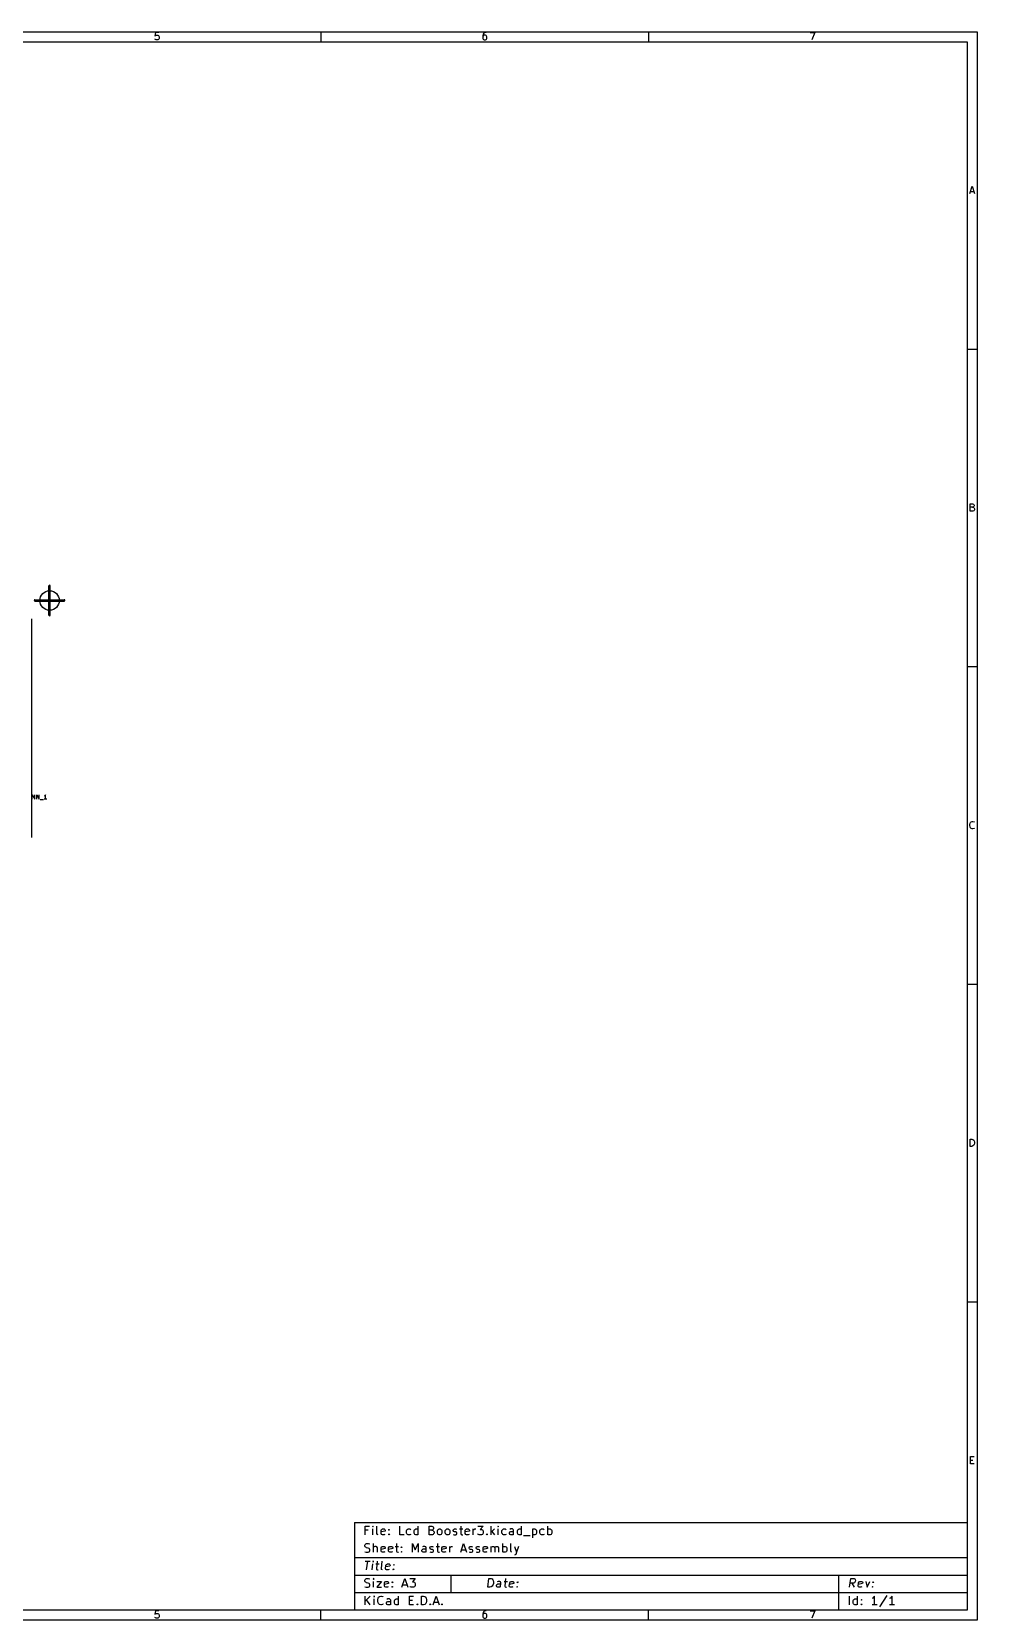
# Model space of a CAD drawing. Extents: x 10 to 410, y -287 to -10.
# Drawn here: x 245.2 to 409.8, y -286.8 to -10.2 of the extents above; entities that cross this region are included whole.
import ezdxf

# ---------------------------------------------------------------- set-up
doc = ezdxf.new("R2010")
doc.units = 0
doc.header["$MEASUREMENT"] = 0
doc.layers.add('Black', color=250, linetype='CONTINUOUS')
doc.layers.add('White', color=7, linetype='CONTINUOUS')

msp = doc.modelspace()

# ---------------------------------------------------------------- linework, layer by layer
at = {"layer": 'BLACK'}
for p, q in [((10.16, -10.16), (409.829, -10.16)), ((266.702, -10.293), (266.642, -10.898)), ((266.642, -10.898), (266.702, -10.837)), ((267.307, -10.293), (266.702, -10.293)), ((266.702, -10.837), (266.823, -10.777)), ((266.823, -10.777), (267.126, -10.777)), ((267.126, -10.777), (267.247, -10.837)), ((267.247, -10.837), (267.307, -10.898)), ((267.307, -10.898), (267.368, -11.019)), ((267.368, -11.019), (267.368, -11.321)), ((295.529, -10.16), (295.529, -11.938)), ((323.776, -10.595), (323.716, -10.837)), ((323.716, -10.837), (323.716, -11.321)), ((323.776, -10.898), (323.716, -11.019)), ((323.897, -10.414), (323.776, -10.595)), ((323.837, -10.837), (323.776, -10.898)), ((323.958, -10.777), (323.837, -10.837)), ((323.958, -10.354), (323.897, -10.414)), ((324.079, -10.293), (323.958, -10.354)), ((324.2, -10.777), (323.958, -10.777)), ((324.321, -10.293), (324.079, -10.293)), ((324.321, -10.837), (324.2, -10.777)), ((324.381, -10.898), (324.321, -10.837)), ((324.441, -11.019), (324.381, -10.898)), ((324.441, -11.321), (324.441, -11.019)), ((352.603, -10.16), (352.603, -11.938)), ((380.729, -10.293), (381.576, -10.293)), ((381.576, -10.293), (381.031, -11.563)), ((409.829, -10.16), (409.829, -286.842)), ((11.938, -11.938), (408.051, -11.938)), ((266.702, -11.503), (266.642, -11.442)), ((266.823, -11.563), (266.702, -11.503)), ((267.126, -11.563), (266.823, -11.563)), ((267.247, -11.503), (267.126, -11.563)), ((267.307, -11.442), (267.247, -11.503)), ((267.368, -11.321), (267.307, -11.442)), ((323.716, -11.321), (323.776, -11.442)), ((323.776, -11.442), (323.837, -11.503)), ((323.837, -11.503), (323.958, -11.563)), ((323.958, -11.563), (324.2, -11.563)), ((324.2, -11.563), (324.321, -11.503)), ((324.321, -11.503), (324.381, -11.442)), ((324.381, -11.442), (324.441, -11.321)), ((408.051, -11.938), (408.051, -285.064)), ((408.517, -38.335), (408.94, -37.065)), ((408.638, -37.972), (409.242, -37.972)), ((408.94, -37.065), (409.363, -38.335)), ((409.829, -65.481), (408.051, -65.481)), ((408.607, -93.656), (408.607, -92.386)), ((408.607, -92.386), (409.031, -92.386)), ((409.031, -92.991), (408.607, -92.991)), ((409.091, -93.656), (408.607, -93.656)), ((409.031, -92.386), (409.152, -92.446)), ((409.152, -92.93), (409.031, -92.991)), ((409.031, -92.991), (409.212, -93.051)), ((409.212, -93.595), (409.091, -93.656)), ((409.152, -92.446), (409.212, -92.507)), ((409.212, -92.87), (409.152, -92.93)), ((409.212, -92.507), (409.273, -92.628)), ((409.273, -92.749), (409.212, -92.87)), ((409.212, -93.051), (409.273, -93.112)), ((409.273, -93.535), (409.212, -93.595)), ((409.273, -92.628), (409.273, -92.749)), ((409.273, -93.112), (409.333, -93.233)), ((409.333, -93.414), (409.273, -93.535)), ((409.333, -93.233), (409.333, -93.414)), ((248.158, -111.76), (248.158, -106.68)), ((248.285, -106.68), (248.285, -111.76)), ((248.285, -106.68), (248.285, -111.76)), ((248.285, -106.68), (248.285, -111.76)), ((248.285, -106.68), (248.285, -111.76)), ((248.285, -106.68), (248.285, -111.76)), ((248.285, -106.68), (248.285, -111.76)), ((248.285, -106.68), (248.285, -111.76)), ((248.412, -111.76), (248.412, -106.68)), ((245.745, -109.093), (250.825, -109.093)), ((245.745, -109.22), (250.825, -109.22)), ((245.745, -109.22), (250.825, -109.22)), ((245.745, -109.22), (250.825, -109.22)), ((245.745, -109.22), (250.825, -109.22)), ((245.745, -109.22), (250.825, -109.22)), ((245.745, -109.22), (250.825, -109.22)), ((245.745, -109.22), (250.825, -109.22)), ((245.745, -109.347), (250.825, -109.347)), ((245.185, -150.495), (245.185, -112.395)), ((409.829, -120.802), (408.051, -120.802)), ((245.263, -143.814), (245.263, -143.064)), ((245.263, -143.064), (245.691, -143.814)), ((245.691, -143.814), (245.691, -143.064)), ((246.049, -143.814), (246.049, -143.064)), ((246.049, -143.064), (246.477, -143.814)), ((246.477, -143.814), (246.477, -143.064)), ((247.441, -143.242), (247.37, -143.278)), ((247.799, -143.814), (247.37, -143.814)), ((247.513, -143.171), (247.441, -143.242)), ((247.584, -143.064), (247.513, -143.171)), ((247.584, -143.814), (247.584, -143.064)), ((246.656, -143.885), (247.227, -143.885)), ((408.547, -148.251), (408.607, -148.009)), ((408.547, -148.433), (408.547, -148.251)), ((408.607, -148.675), (408.547, -148.433)), ((408.607, -148.009), (408.668, -147.888)), ((408.668, -148.796), (408.607, -148.675)), ((408.668, -147.888), (408.789, -147.768)), ((408.789, -148.917), (408.668, -148.796)), ((408.789, -147.768), (408.97, -147.707)), ((408.97, -148.977), (408.789, -148.917)), ((408.97, -147.707), (409.091, -147.707)), ((409.091, -148.977), (408.97, -148.977)), ((409.091, -147.707), (409.273, -147.768)), ((409.273, -148.917), (409.091, -148.977)), ((409.273, -147.768), (409.333, -147.828)), ((409.333, -148.856), (409.273, -148.917)), ((409.829, -176.124), (408.051, -176.124)), ((408.607, -204.298), (408.607, -203.028)), ((408.607, -203.028), (408.91, -203.028)), ((408.91, -204.298), (408.607, -204.298)), ((408.91, -203.028), (409.091, -203.089)), ((409.091, -204.238), (408.91, -204.298)), ((409.091, -203.089), (409.212, -203.21)), ((409.212, -204.117), (409.091, -204.238)), ((409.212, -203.21), (409.273, -203.331)), ((409.273, -203.996), (409.212, -204.117)), ((409.273, -203.331), (409.333, -203.573)), ((409.333, -203.754), (409.273, -203.996)), ((409.333, -203.573), (409.333, -203.754)), ((409.829, -231.445), (408.051, -231.445)), ((408.668, -259.619), (408.668, -258.349)), ((408.668, -258.349), (409.273, -258.349)), ((408.668, -258.954), (409.091, -258.954)), ((409.273, -259.619), (408.668, -259.619)), ((301.371, -269.824), (301.371, -285.064)), ((301.371, -269.824), (408.051, -269.824)), ((301.371, -269.824), (408.051, -269.824)), ((303.258, -271.965), (303.258, -270.441)), ((303.258, -270.441), (303.984, -270.441)), ((304.564, -270.441), (304.492, -270.514)), ((304.492, -270.514), (304.564, -270.586)), ((304.637, -270.514), (304.564, -270.441)), ((304.564, -270.441), (304.564, -270.586)), ((304.564, -270.586), (304.637, -270.514)), ((304.564, -271.965), (304.564, -270.949)), ((305.29, -271.747), (305.29, -270.441)), ((306.016, -271.167), (306.088, -271.022)), ((306.088, -271.022), (306.233, -270.949)), ((306.233, -270.949), (306.524, -270.949)), ((306.524, -270.949), (306.669, -271.022)), ((306.669, -271.022), (306.741, -271.167)), ((307.322, -271.094), (307.394, -271.022)), ((307.394, -271.167), (307.322, -271.094)), ((307.394, -271.022), (307.467, -271.094)), ((307.394, -271.022), (307.394, -271.167)), ((307.467, -271.094), (307.394, -271.167)), ((309.281, -271.965), (309.281, -270.441)), ((310.442, -271.239), (310.515, -271.094)), ((310.515, -271.094), (310.588, -271.022)), ((310.588, -271.022), (310.733, -270.949)), ((310.733, -270.949), (311.023, -270.949)), ((311.023, -270.949), (311.168, -271.022)), ((311.749, -271.239), (311.821, -271.094)), ((311.821, -271.094), (311.894, -271.022)), ((311.894, -271.022), (312.039, -270.949)), ((312.039, -270.949), (312.329, -270.949)), ((312.329, -270.949), (312.474, -271.022)), ((312.474, -271.965), (312.474, -270.441)), ((314.361, -271.965), (314.361, -270.441)), ((314.361, -270.441), (314.869, -270.441)), ((314.869, -270.441), (315.014, -270.514)), ((315.014, -271.094), (314.869, -271.167)), ((315.014, -270.514), (315.087, -270.586)), ((315.087, -271.022), (315.014, -271.094)), ((315.087, -270.586), (315.16, -270.731)), ((315.16, -270.876), (315.087, -271.022)), ((315.16, -270.731), (315.16, -270.876)), ((315.813, -271.239), (315.885, -271.094)), ((315.885, -271.094), (315.958, -271.022)), ((315.958, -271.022), (316.103, -270.949)), ((316.103, -270.949), (316.321, -270.949)), ((316.321, -270.949), (316.466, -271.022)), ((316.466, -271.022), (316.538, -271.094)), ((316.538, -271.094), (316.611, -271.239)), ((317.192, -271.239), (317.264, -271.094)), ((317.264, -271.094), (317.337, -271.022)), ((317.337, -271.022), (317.482, -270.949)), ((317.482, -270.949), (317.7, -270.949)), ((317.7, -270.949), (317.845, -271.022)), ((317.845, -271.022), (317.917, -271.094)), ((317.917, -271.094), (317.99, -271.239)), ((318.57, -271.167), (318.643, -271.022)), ((318.643, -271.022), (318.788, -270.949)), ((318.788, -270.949), (319.006, -270.949)), ((319.006, -270.949), (319.151, -271.022)), ((319.659, -270.949), (320.24, -270.949)), ((319.877, -270.441), (319.877, -271.747)), ((320.675, -271.167), (320.748, -271.022)), ((320.748, -271.022), (320.893, -270.949)), ((320.893, -270.949), (321.183, -270.949)), ((321.183, -270.949), (321.328, -271.022)), ((321.328, -271.022), (321.401, -271.167)), ((322.054, -271.965), (322.054, -270.949)), ((322.054, -271.239), (322.126, -271.094)), ((322.126, -271.094), (322.199, -271.022)), ((322.199, -271.022), (322.344, -270.949)), ((322.344, -270.949), (322.489, -270.949)), ((322.852, -270.441), (323.796, -270.441)), ((323.796, -270.441), (323.288, -271.022)), ((323.288, -271.022), (323.505, -271.022)), ((323.505, -271.022), (323.65, -271.094)), ((323.65, -271.094), (323.723, -271.167)), ((325.174, -271.965), (325.174, -270.441)), ((325.755, -270.949), (325.174, -271.53)), ((326.408, -270.441), (326.336, -270.514)), ((326.336, -270.514), (326.408, -270.586)), ((326.481, -270.514), (326.408, -270.441)), ((326.408, -270.441), (326.408, -270.586)), ((326.408, -270.586), (326.481, -270.514)), ((326.408, -271.965), (326.408, -270.949)), ((327.061, -271.239), (327.134, -271.094)), ((327.134, -271.094), (327.206, -271.022)), ((327.206, -271.022), (327.352, -270.949)), ((327.352, -270.949), (327.642, -270.949)), ((327.642, -270.949), (327.787, -271.022)), ((328.585, -270.949), (328.44, -271.022)), ((328.876, -270.949), (328.585, -270.949)), ((329.021, -271.022), (328.876, -270.949)), ((329.093, -271.167), (329.021, -271.022)), ((329.746, -271.239), (329.819, -271.094)), ((329.819, -271.094), (329.892, -271.022)), ((329.892, -271.022), (330.037, -270.949)), ((330.037, -270.949), (330.327, -270.949)), ((330.327, -270.949), (330.472, -271.022)), ((330.472, -271.965), (330.472, -270.441)), ((332.359, -270.949), (332.359, -272.473)), ((332.359, -271.022), (332.504, -270.949)), ((332.504, -270.949), (332.794, -270.949)), ((332.794, -270.949), (332.94, -271.022)), ((332.94, -271.022), (333.012, -271.094)), ((333.012, -271.094), (333.085, -271.239)), ((333.665, -271.239), (333.738, -271.094)), ((333.738, -271.094), (333.81, -271.022)), ((333.81, -271.022), (333.956, -270.949)), ((333.956, -270.949), (334.246, -270.949)), ((334.246, -270.949), (334.391, -271.022)), ((335.044, -271.965), (335.044, -270.441)), ((335.044, -271.022), (335.189, -270.949)), ((335.189, -270.949), (335.48, -270.949)), ((335.48, -270.949), (335.625, -271.022)), ((335.625, -271.022), (335.697, -271.094)), ((335.697, -271.094), (335.77, -271.239)), ((303.185, -273.779), (303.258, -273.634)), ((303.185, -273.924), (303.185, -273.779)), ((303.766, -271.167), (303.258, -271.167)), ((303.258, -273.634), (303.33, -273.562)), ((303.33, -273.562), (303.476, -273.489)), ((303.476, -273.489), (303.838, -273.489)), ((303.838, -273.489), (304.056, -273.562)), ((304.709, -275.013), (304.709, -273.489)), ((305.362, -271.892), (305.29, -271.747)), ((305.508, -271.965), (305.362, -271.892)), ((306.016, -271.747), (306.016, -271.167)), ((306.741, -271.312), (306.016, -271.457)), ((306.088, -271.892), (306.016, -271.747)), ((306.233, -271.965), (306.088, -271.892)), ((306.524, -271.965), (306.233, -271.965)), ((306.669, -271.892), (306.524, -271.965)), ((306.741, -271.167), (306.741, -271.312)), ((307.322, -271.892), (307.394, -271.82)), ((307.394, -271.965), (307.322, -271.892)), ((307.394, -271.82), (307.467, -271.892)), ((307.394, -271.82), (307.394, -271.965)), ((307.467, -271.892), (307.394, -271.965)), ((308.701, -273.489), (308.701, -274.795)), ((310.007, -271.965), (309.281, -271.965)), ((310.442, -271.675), (310.442, -271.239)), ((310.515, -271.82), (310.442, -271.675)), ((310.588, -271.892), (310.515, -271.82)), ((310.733, -271.965), (310.588, -271.892)), ((311.023, -271.965), (310.733, -271.965)), ((311.168, -271.892), (311.023, -271.965)), ((311.458, -275.013), (311.458, -273.489)), ((311.458, -273.489), (311.966, -274.578)), ((311.749, -271.675), (311.749, -271.239)), ((311.821, -271.82), (311.749, -271.675)), ((311.894, -271.892), (311.821, -271.82)), ((312.039, -271.965), (311.894, -271.892)), ((311.966, -274.578), (312.474, -273.489)), ((312.329, -271.965), (312.039, -271.965)), ((312.474, -271.892), (312.329, -271.965)), ((312.474, -273.489), (312.474, -275.013)), ((314.869, -271.167), (314.361, -271.167)), ((314.942, -271.965), (314.361, -271.965)), ((314.869, -271.167), (315.087, -271.239)), ((315.087, -271.892), (314.942, -271.965)), ((315.087, -271.239), (315.16, -271.312)), ((315.16, -271.82), (315.087, -271.892)), ((315.16, -271.312), (315.232, -271.457)), ((315.232, -271.675), (315.16, -271.82)), ((315.232, -271.457), (315.232, -271.675)), ((315.813, -271.675), (315.813, -271.239)), ((315.885, -271.82), (315.813, -271.675)), ((315.813, -273.489), (315.813, -274.795)), ((315.958, -271.892), (315.885, -271.82)), ((316.103, -271.965), (315.958, -271.892)), ((316.321, -271.965), (316.103, -271.965)), ((316.466, -271.892), (316.321, -271.965)), ((316.538, -271.82), (316.466, -271.892)), ((316.611, -271.675), (316.538, -271.82)), ((316.611, -271.239), (316.611, -271.675)), ((317.192, -271.675), (317.192, -271.239)), ((317.264, -271.82), (317.192, -271.675)), ((317.337, -271.892), (317.264, -271.82)), ((317.482, -271.965), (317.337, -271.892)), ((317.7, -271.965), (317.482, -271.965)), ((317.845, -271.892), (317.7, -271.965)), ((317.917, -271.82), (317.845, -271.892)), ((317.99, -271.675), (317.917, -271.82)), ((317.99, -271.239), (317.99, -271.675)), ((318.57, -271.239), (318.57, -271.167)), ((318.643, -271.384), (318.57, -271.239)), ((318.57, -271.892), (318.716, -271.965)), ((318.788, -271.457), (318.643, -271.384)), ((318.716, -271.965), (319.006, -271.965)), ((319.006, -271.457), (318.788, -271.457)), ((319.151, -271.53), (319.006, -271.457)), ((319.006, -271.965), (319.151, -271.892)), ((319.224, -271.675), (319.151, -271.53)), ((319.151, -271.892), (319.224, -271.747)), ((319.224, -271.747), (319.224, -271.675)), ((319.877, -271.747), (319.949, -271.892)), ((319.877, -275.013), (320.385, -273.489)), ((319.949, -271.892), (320.094, -271.965)), ((320.094, -271.965), (320.24, -271.965)), ((320.385, -273.489), (320.893, -275.013)), ((320.675, -271.747), (320.675, -271.167)), ((321.401, -271.312), (320.675, -271.457)), ((320.748, -271.892), (320.675, -271.747)), ((320.893, -271.965), (320.748, -271.892)), ((321.183, -271.965), (320.893, -271.965)), ((321.328, -271.892), (321.183, -271.965)), ((321.401, -271.167), (321.401, -271.312)), ((322.925, -271.892), (322.852, -271.82)), ((323.07, -271.965), (322.925, -271.892)), ((323.505, -271.965), (323.07, -271.965)), ((323.65, -271.892), (323.505, -271.965)), ((323.723, -271.82), (323.65, -271.892)), ((323.723, -271.167), (323.796, -271.312)), ((323.796, -271.675), (323.723, -271.82)), ((323.796, -271.312), (323.796, -271.675)), ((324.376, -271.892), (324.449, -271.82)), ((324.449, -271.965), (324.376, -271.892)), ((324.449, -271.82), (324.521, -271.892)), ((324.449, -271.82), (324.449, -271.965)), ((324.521, -271.892), (324.449, -271.965)), ((325.32, -271.384), (325.755, -271.965)), ((327.061, -271.675), (327.061, -271.239)), ((327.134, -271.82), (327.061, -271.675)), ((327.206, -271.892), (327.134, -271.82)), ((327.352, -271.965), (327.206, -271.892)), ((327.206, -275.013), (327.206, -273.489)), ((327.642, -271.965), (327.352, -271.965)), ((327.787, -271.892), (327.642, -271.965)), ((328.368, -271.602), (328.44, -271.457)), ((328.368, -271.747), (328.368, -271.602)), ((328.44, -271.892), (328.368, -271.747)), ((328.44, -271.457), (328.585, -271.384)), ((328.585, -271.965), (328.44, -271.892)), ((328.585, -271.384), (328.948, -271.384)), ((328.948, -271.965), (328.585, -271.965)), ((328.585, -274.795), (328.585, -273.489)), ((328.948, -271.384), (329.093, -271.312)), ((329.093, -271.892), (328.948, -271.965)), ((329.093, -271.965), (329.093, -271.167)), ((329.746, -271.675), (329.746, -271.239)), ((329.819, -271.82), (329.746, -271.675)), ((329.892, -271.892), (329.819, -271.82)), ((330.037, -271.965), (329.892, -271.892)), ((330.327, -271.965), (330.037, -271.965)), ((330.472, -271.892), (330.327, -271.965)), ((330.835, -272.11), (331.996, -272.11)), ((332.504, -271.965), (332.359, -271.892)), ((332.794, -271.965), (332.504, -271.965)), ((332.94, -271.892), (332.794, -271.965)), ((333.012, -271.82), (332.94, -271.892)), ((333.085, -271.675), (333.012, -271.82)), ((333.085, -271.239), (333.085, -271.675)), ((333.665, -271.675), (333.665, -271.239)), ((333.738, -271.82), (333.665, -271.675)), ((333.81, -271.892), (333.738, -271.82)), ((333.956, -271.965), (333.81, -271.892)), ((334.246, -271.965), (333.956, -271.965)), ((334.391, -271.892), (334.246, -271.965)), ((335.189, -271.965), (335.044, -271.892)), ((335.48, -271.965), (335.189, -271.965)), ((335.625, -271.892), (335.48, -271.965)), ((335.697, -271.82), (335.625, -271.892)), ((335.77, -271.675), (335.697, -271.82)), ((335.77, -271.239), (335.77, -271.675)), ((301.371, -275.92), (408.051, -275.92)), ((303.258, -274.07), (303.185, -273.924)), ((303.185, -274.94), (303.403, -275.013)), ((303.249, -276.537), (304.12, -276.537)), ((303.33, -274.142), (303.258, -274.07)), ((303.476, -274.215), (303.33, -274.142)), ((303.403, -275.013), (303.766, -275.013)), ((303.766, -274.287), (303.476, -274.215)), ((303.494, -278.061), (303.684, -276.537)), ((303.911, -274.36), (303.766, -274.287)), ((303.766, -275.013), (303.911, -274.94)), ((303.984, -274.432), (303.911, -274.36)), ((303.911, -274.94), (303.984, -274.868)), ((304.056, -274.578), (303.984, -274.432)), ((303.984, -274.868), (304.056, -274.723)), ((304.056, -274.723), (304.056, -274.578)), ((304.628, -276.537), (304.546, -276.61)), ((304.546, -276.61), (304.609, -276.682)), ((304.628, -276.537), (304.609, -276.682)), ((304.609, -276.682), (304.691, -276.61)), ((304.691, -276.61), (304.628, -276.537)), ((304.782, -274.07), (304.709, -274.142)), ((304.927, -273.997), (304.782, -274.07)), ((305.145, -273.997), (304.927, -273.997)), ((305.29, -274.07), (305.145, -273.997)), ((305.353, -276.537), (305.19, -277.843)), ((305.362, -274.215), (305.29, -274.07)), ((305.362, -275.013), (305.362, -274.215)), ((306.016, -274.215), (306.088, -274.07)), ((306.016, -274.795), (306.016, -274.215)), ((306.741, -274.36), (306.016, -274.505)), ((306.088, -274.94), (306.016, -274.795)), ((306.061, -277.843), (306.224, -276.537)), ((306.088, -274.07), (306.233, -273.997)), ((306.233, -275.013), (306.088, -274.94)), ((306.233, -273.997), (306.524, -273.997)), ((306.524, -275.013), (306.233, -275.013)), ((306.524, -273.997), (306.669, -274.07)), ((306.669, -274.94), (306.524, -275.013)), ((306.669, -274.07), (306.741, -274.215)), ((306.741, -274.215), (306.741, -274.36)), ((307.322, -274.215), (307.394, -274.07)), ((307.322, -274.795), (307.322, -274.215)), ((308.048, -274.36), (307.322, -274.505)), ((307.394, -274.94), (307.322, -274.795)), ((307.394, -274.07), (307.54, -273.997)), ((307.54, -275.013), (307.394, -274.94)), ((307.54, -273.997), (307.83, -273.997)), ((307.83, -275.013), (307.54, -275.013)), ((307.83, -273.997), (307.975, -274.07)), ((307.975, -274.94), (307.83, -275.013)), ((307.975, -274.07), (308.048, -274.215)), ((308.048, -274.215), (308.048, -274.36)), ((308.483, -273.997), (309.064, -273.997)), ((308.701, -274.795), (308.773, -274.94)), ((308.773, -274.94), (308.918, -275.013)), ((308.918, -275.013), (309.064, -275.013)), ((309.499, -274.142), (309.572, -274.07)), ((309.572, -274.215), (309.499, -274.142)), ((309.499, -274.94), (309.572, -274.868)), ((309.572, -275.013), (309.499, -274.94)), ((309.572, -274.07), (309.644, -274.142)), ((309.572, -274.07), (309.572, -274.215)), ((309.644, -274.142), (309.572, -274.215)), ((309.572, -274.868), (309.644, -274.94)), ((309.572, -274.868), (309.572, -275.013)), ((309.644, -274.94), (309.572, -275.013)), ((313.128, -274.65), (313.2, -274.505)), ((313.128, -274.795), (313.128, -274.65)), ((313.2, -274.94), (313.128, -274.795)), ((313.345, -273.997), (313.2, -274.07)), ((313.2, -274.505), (313.345, -274.432)), ((313.345, -275.013), (313.2, -274.94)), ((313.636, -273.997), (313.345, -273.997)), ((313.345, -274.432), (313.708, -274.432)), ((313.708, -275.013), (313.345, -275.013)), ((313.781, -274.07), (313.636, -273.997)), ((313.708, -274.432), (313.853, -274.36)), ((313.853, -274.94), (313.708, -275.013)), ((313.853, -274.215), (313.781, -274.07)), ((313.853, -275.013), (313.853, -274.215)), ((314.506, -274.215), (314.579, -274.07)), ((314.506, -274.287), (314.506, -274.215)), ((314.579, -274.432), (314.506, -274.287)), ((314.506, -274.94), (314.652, -275.013)), ((314.579, -274.07), (314.724, -273.997)), ((314.724, -274.505), (314.579, -274.432)), ((314.652, -275.013), (314.942, -275.013)), ((314.724, -273.997), (314.942, -273.997)), ((314.942, -274.505), (314.724, -274.505)), ((314.942, -273.997), (315.087, -274.07)), ((315.087, -274.578), (314.942, -274.505)), ((314.942, -275.013), (315.087, -274.94)), ((315.16, -274.723), (315.087, -274.578)), ((315.087, -274.94), (315.16, -274.795)), ((315.16, -274.795), (315.16, -274.723)), ((315.595, -273.997), (316.176, -273.997)), ((315.813, -274.795), (315.885, -274.94)), ((315.885, -274.94), (316.03, -275.013)), ((316.03, -275.013), (316.176, -275.013)), ((316.611, -274.215), (316.684, -274.07)), ((316.611, -274.795), (316.611, -274.215)), ((317.337, -274.36), (316.611, -274.505)), ((316.684, -274.94), (316.611, -274.795)), ((316.684, -274.07), (316.829, -273.997)), ((316.829, -275.013), (316.684, -274.94)), ((316.829, -273.997), (317.119, -273.997)), ((317.119, -275.013), (316.829, -275.013)), ((317.119, -273.997), (317.264, -274.07)), ((317.264, -274.94), (317.119, -275.013)), ((317.264, -274.07), (317.337, -274.215)), ((317.337, -274.215), (317.337, -274.36)), ((317.99, -275.013), (317.99, -273.997)), ((317.99, -274.287), (318.062, -274.142)), ((318.062, -274.142), (318.135, -274.07)), ((318.135, -274.07), (318.28, -273.997)), ((318.28, -273.997), (318.425, -273.997)), ((320.022, -274.578), (320.748, -274.578)), ((321.328, -274.215), (321.401, -274.07)), ((321.328, -274.287), (321.328, -274.215)), ((321.401, -274.432), (321.328, -274.287)), ((321.328, -274.94), (321.473, -275.013)), ((321.401, -274.07), (321.546, -273.997)), ((321.546, -274.505), (321.401, -274.432)), ((321.473, -275.013), (321.764, -275.013)), ((321.546, -273.997), (321.764, -273.997)), ((321.764, -274.505), (321.546, -274.505)), ((321.764, -273.997), (321.909, -274.07)), ((321.909, -274.578), (321.764, -274.505)), ((321.764, -275.013), (321.909, -274.94)), ((321.981, -274.723), (321.909, -274.578)), ((321.909, -274.94), (321.981, -274.795)), ((321.981, -274.795), (321.981, -274.723)), ((322.562, -274.215), (322.634, -274.07)), ((322.562, -274.287), (322.562, -274.215)), ((322.634, -274.432), (322.562, -274.287)), ((322.562, -274.94), (322.707, -275.013)), ((322.634, -274.07), (322.78, -273.997)), ((322.78, -274.505), (322.634, -274.432)), ((322.707, -275.013), (322.997, -275.013)), ((322.78, -273.997), (322.997, -273.997)), ((322.997, -274.505), (322.78, -274.505)), ((322.997, -273.997), (323.142, -274.07)), ((323.142, -274.578), (322.997, -274.505)), ((322.997, -275.013), (323.142, -274.94)), ((323.215, -274.723), (323.142, -274.578)), ((323.142, -274.94), (323.215, -274.795)), ((323.215, -274.795), (323.215, -274.723)), ((323.796, -274.215), (323.868, -274.07)), ((323.796, -274.795), (323.796, -274.215)), ((324.521, -274.36), (323.796, -274.505)), ((323.868, -274.94), (323.796, -274.795)), ((323.868, -274.07), (324.013, -273.997)), ((324.013, -275.013), (323.868, -274.94)), ((324.013, -273.997), (324.304, -273.997)), ((324.304, -275.013), (324.013, -275.013)), ((324.304, -273.997), (324.449, -274.07)), ((324.449, -274.94), (324.304, -275.013)), ((324.449, -274.07), (324.521, -274.215)), ((324.521, -274.215), (324.521, -274.36)), ((325.174, -275.013), (325.174, -273.997)), ((325.174, -274.142), (325.247, -274.07)), ((325.247, -274.07), (325.392, -273.997)), ((325.392, -273.997), (325.61, -273.997)), ((325.61, -273.997), (325.755, -274.07)), ((325.755, -274.07), (325.828, -274.215)), ((325.828, -274.215), (325.9, -274.07)), ((325.828, -274.215), (325.828, -275.013)), ((325.9, -274.07), (326.045, -273.997)), ((326.045, -273.997), (326.263, -273.997)), ((326.263, -273.997), (326.408, -274.07)), ((326.408, -274.07), (326.481, -274.215)), ((326.481, -274.215), (326.481, -275.013)), ((327.206, -274.07), (327.352, -273.997)), ((327.352, -275.013), (327.206, -274.94)), ((327.352, -273.997), (327.642, -273.997)), ((327.642, -275.013), (327.352, -275.013)), ((327.642, -273.997), (327.787, -274.07)), ((327.787, -274.94), (327.642, -275.013)), ((327.787, -274.07), (327.86, -274.142)), ((327.86, -274.868), (327.787, -274.94)), ((327.86, -274.142), (327.932, -274.287)), ((327.932, -274.723), (327.86, -274.868)), ((327.932, -274.287), (327.932, -274.723)), ((328.658, -274.94), (328.585, -274.795)), ((328.803, -275.013), (328.658, -274.94)), ((329.238, -273.997), (329.601, -275.013)), ((329.384, -275.448), (329.238, -275.521)), ((329.456, -275.376), (329.384, -275.448)), ((329.601, -275.013), (329.456, -275.376)), ((329.964, -273.997), (329.601, -275.013)), ((301.371, -278.968), (408.051, -278.968)), ((304.437, -278.061), (304.564, -277.045)), ((305.072, -277.045), (305.653, -277.045)), ((305.19, -277.843), (305.244, -277.988)), ((305.244, -277.988), (305.381, -278.061)), ((305.381, -278.061), (305.526, -278.061)), ((306.115, -277.988), (306.061, -277.843)), ((306.251, -278.061), (306.115, -277.988)), ((306.787, -277.843), (306.859, -277.263)), ((306.841, -277.988), (306.787, -277.843)), ((307.567, -277.408), (306.823, -277.553)), ((306.977, -278.061), (306.841, -277.988)), ((306.859, -277.263), (306.95, -277.118)), ((306.95, -277.118), (307.104, -277.045)), ((307.267, -278.061), (306.977, -278.061)), ((307.104, -277.045), (307.394, -277.045)), ((307.422, -277.988), (307.267, -278.061)), ((307.394, -277.045), (307.53, -277.118)), ((307.53, -277.118), (307.585, -277.263)), ((307.585, -277.263), (307.567, -277.408)), ((308.075, -277.988), (308.156, -277.916)), ((308.138, -278.061), (308.075, -277.988)), ((308.156, -277.916), (308.138, -278.061)), ((308.22, -277.988), (308.138, -278.061)), ((308.156, -277.916), (308.22, -277.988)), ((308.175, -277.19), (308.256, -277.118)), ((308.238, -277.263), (308.175, -277.19)), ((308.256, -277.118), (308.238, -277.263)), ((308.32, -277.19), (308.238, -277.263)), ((308.256, -277.118), (308.32, -277.19)), ((318.135, -278.968), (318.135, -282.016)), ((385.699, -278.968), (385.699, -285.064)), ((301.371, -282.016), (408.051, -282.016)), ((303.185, -279.875), (303.258, -279.73)), ((303.185, -280.02), (303.185, -279.875)), ((303.258, -280.166), (303.185, -280.02)), ((303.185, -281.036), (303.403, -281.109)), ((303.258, -279.73), (303.33, -279.658)), ((303.33, -280.238), (303.258, -280.166)), ((303.33, -279.658), (303.476, -279.585)), ((303.476, -280.311), (303.33, -280.238)), ((303.403, -281.109), (303.766, -281.109)), ((303.476, -279.585), (303.838, -279.585)), ((303.766, -280.383), (303.476, -280.311)), ((303.911, -280.456), (303.766, -280.383)), ((303.766, -281.109), (303.911, -281.036)), ((303.838, -279.585), (304.056, -279.658)), ((303.984, -280.528), (303.911, -280.456)), ((303.911, -281.036), (303.984, -280.964)), ((304.056, -280.674), (303.984, -280.528)), ((303.984, -280.964), (304.056, -280.819)), ((304.056, -280.819), (304.056, -280.674)), ((304.709, -279.585), (304.637, -279.658)), ((304.637, -279.658), (304.709, -279.73)), ((304.782, -279.658), (304.709, -279.585)), ((304.709, -279.585), (304.709, -279.73)), ((304.709, -279.73), (304.782, -279.658)), ((304.709, -281.109), (304.709, -280.093)), ((305.29, -280.093), (306.088, -280.093)), ((306.088, -280.093), (305.29, -281.109)), ((305.29, -281.109), (306.088, -281.109)), ((306.596, -280.311), (306.669, -280.166)), ((306.596, -280.891), (306.596, -280.311)), ((307.322, -280.456), (306.596, -280.601)), ((306.669, -281.036), (306.596, -280.891)), ((306.669, -280.166), (306.814, -280.093)), ((306.814, -281.109), (306.669, -281.036)), ((306.814, -280.093), (307.104, -280.093)), ((307.104, -281.109), (306.814, -281.109)), ((307.104, -280.093), (307.249, -280.166)), ((307.249, -281.036), (307.104, -281.109)), ((307.249, -280.166), (307.322, -280.311)), ((307.322, -280.311), (307.322, -280.456)), ((307.902, -280.238), (307.975, -280.166)), ((307.975, -280.311), (307.902, -280.238)), ((307.902, -281.036), (307.975, -280.964)), ((307.975, -281.109), (307.902, -281.036)), ((307.975, -280.166), (308.048, -280.238)), ((307.975, -280.166), (307.975, -280.311)), ((308.048, -280.238), (307.975, -280.311)), ((307.975, -280.964), (308.048, -281.036)), ((307.975, -280.964), (307.975, -281.109)), ((308.048, -281.036), (307.975, -281.109)), ((309.644, -281.109), (310.152, -279.585)), ((309.789, -280.674), (310.515, -280.674)), ((310.152, -279.585), (310.66, -281.109)), ((311.023, -279.585), (311.966, -279.585)), ((311.096, -281.036), (311.023, -280.964)), ((311.241, -281.109), (311.096, -281.036)), ((311.676, -281.109), (311.241, -281.109)), ((311.966, -279.585), (311.458, -280.166)), ((311.458, -280.166), (311.676, -280.166)), ((311.676, -280.166), (311.821, -280.238)), ((311.821, -281.036), (311.676, -281.109)), ((311.821, -280.238), (311.894, -280.311)), ((311.894, -280.964), (311.821, -281.036)), ((311.894, -280.311), (311.966, -280.456)), ((311.966, -280.819), (311.894, -280.964)), ((311.966, -280.456), (311.966, -280.819)), ((324.612, -281.109), (324.803, -279.585)), ((324.975, -281.109), (324.612, -281.109)), ((324.803, -279.585), (325.165, -279.585)), ((325.202, -281.036), (324.975, -281.109)), ((325.165, -279.585), (325.374, -279.658)), ((325.365, -280.891), (325.202, -281.036)), ((325.456, -280.746), (325.365, -280.891)), ((325.374, -279.658), (325.501, -279.803)), ((325.565, -280.456), (325.456, -280.746)), ((325.501, -279.803), (325.555, -279.948)), ((325.555, -279.948), (325.592, -280.238)), ((325.592, -280.238), (325.565, -280.456)), ((326.091, -280.891), (326.109, -280.746)), ((326.145, -281.036), (326.091, -280.891)), ((326.109, -280.746), (326.2, -280.601)), ((326.281, -281.109), (326.145, -281.036)), ((326.2, -280.601), (326.354, -280.528)), ((326.408, -280.093), (326.254, -280.166)), ((326.644, -281.109), (326.281, -281.109)), ((326.354, -280.528), (326.717, -280.528)), ((326.698, -280.093), (326.408, -280.093)), ((326.798, -281.036), (326.644, -281.109)), ((326.834, -280.166), (326.698, -280.093)), ((326.717, -280.528), (326.871, -280.456)), ((326.789, -281.109), (326.889, -280.311)), ((326.889, -280.311), (326.834, -280.166)), ((327.424, -280.093), (328.005, -280.093)), ((327.705, -279.585), (327.542, -280.891)), ((327.542, -280.891), (327.596, -281.036)), ((327.596, -281.036), (327.733, -281.109)), ((327.733, -281.109), (327.878, -281.109)), ((328.34, -280.891), (328.413, -280.311)), ((328.395, -281.036), (328.34, -280.891)), ((329.12, -280.456), (328.377, -280.601)), ((328.531, -281.109), (328.395, -281.036)), ((328.413, -280.311), (328.504, -280.166)), ((328.504, -280.166), (328.658, -280.093)), ((328.821, -281.109), (328.531, -281.109)), ((328.658, -280.093), (328.948, -280.093)), ((328.975, -281.036), (328.821, -281.109)), ((328.948, -280.093), (329.084, -280.166)), ((329.084, -280.166), (329.139, -280.311)), ((329.139, -280.311), (329.12, -280.456)), ((329.628, -281.036), (329.71, -280.964)), ((329.692, -281.109), (329.628, -281.036)), ((329.71, -280.964), (329.692, -281.109)), ((329.774, -281.036), (329.692, -281.109)), ((329.71, -280.964), (329.774, -281.036)), ((329.728, -280.238), (329.81, -280.166)), ((329.792, -280.311), (329.728, -280.238)), ((329.81, -280.166), (329.792, -280.311)), ((329.873, -280.238), (329.792, -280.311)), ((329.81, -280.166), (329.873, -280.238)), ((387.604, -281.109), (387.794, -279.585)), ((388.275, -280.383), (387.695, -280.383)), ((387.794, -279.585), (388.375, -279.585)), ((388.475, -281.109), (388.058, -280.383)), ((388.429, -280.311), (388.275, -280.383)), ((388.375, -279.585), (388.511, -279.658)), ((388.511, -280.238), (388.429, -280.311)), ((388.511, -279.658), (388.575, -279.73)), ((388.602, -280.093), (388.511, -280.238)), ((388.575, -279.73), (388.629, -279.875)), ((388.629, -279.875), (388.602, -280.093)), ((389.083, -280.891), (389.155, -280.311)), ((389.137, -281.036), (389.083, -280.891)), ((389.863, -280.456), (389.119, -280.601)), ((389.273, -281.109), (389.137, -281.036)), ((389.155, -280.311), (389.246, -280.166)), ((389.246, -280.166), (389.4, -280.093)), ((389.563, -281.109), (389.273, -281.109)), ((389.4, -280.093), (389.69, -280.093)), ((389.718, -281.036), (389.563, -281.109)), ((389.69, -280.093), (389.827, -280.166)), ((389.827, -280.166), (389.881, -280.311)), ((389.881, -280.311), (389.863, -280.456)), ((390.416, -280.093), (390.652, -281.109)), ((390.652, -281.109), (391.142, -280.093)), ((391.532, -281.036), (391.614, -280.964)), ((391.595, -281.109), (391.532, -281.036)), ((391.614, -280.964), (391.595, -281.109)), ((391.677, -281.036), (391.595, -281.109)), ((391.614, -280.964), (391.677, -281.036)), ((391.632, -280.238), (391.713, -280.166)), ((391.695, -280.311), (391.632, -280.238)), ((391.713, -280.166), (391.695, -280.311)), ((391.777, -280.238), (391.695, -280.311)), ((391.713, -280.166), (391.777, -280.238)), ((303.258, -284.157), (303.258, -282.633)), ((304.129, -282.633), (303.258, -283.504)), ((304.129, -284.157), (303.476, -283.286)), ((304.782, -282.633), (304.709, -282.706)), ((304.709, -282.706), (304.782, -282.778)), ((304.854, -282.706), (304.782, -282.633)), ((304.782, -282.633), (304.782, -282.778)), ((304.782, -282.778), (304.854, -282.706)), ((304.782, -284.157), (304.782, -283.141)), ((305.435, -283.286), (305.508, -282.996)), ((305.435, -283.504), (305.435, -283.286)), ((305.508, -283.794), (305.435, -283.504)), ((305.508, -282.996), (305.58, -282.851)), ((305.58, -283.939), (305.508, -283.794)), ((305.58, -282.851), (305.725, -282.706)), ((305.725, -284.084), (305.58, -283.939)), ((305.725, -282.706), (305.943, -282.633)), ((305.943, -284.157), (305.725, -284.084)), ((305.943, -282.633), (306.088, -282.633)), ((306.088, -284.157), (305.943, -284.157)), ((306.088, -282.633), (306.306, -282.706)), ((306.306, -284.084), (306.088, -284.157)), ((306.306, -282.706), (306.378, -282.778)), ((306.378, -284.012), (306.306, -284.084)), ((306.959, -283.794), (307.032, -283.649)), ((306.959, -283.939), (306.959, -283.794)), ((307.032, -284.084), (306.959, -283.939)), ((307.177, -283.141), (307.032, -283.214)), ((307.032, -283.649), (307.177, -283.576)), ((307.177, -284.157), (307.032, -284.084)), ((307.467, -283.141), (307.177, -283.141)), ((307.177, -283.576), (307.54, -283.576)), ((307.54, -284.157), (307.177, -284.157)), ((307.612, -283.214), (307.467, -283.141)), ((307.54, -283.576), (307.685, -283.504)), ((307.685, -284.084), (307.54, -284.157)), ((307.685, -283.359), (307.612, -283.214)), ((307.685, -284.157), (307.685, -283.359)), ((308.338, -283.431), (308.41, -283.286)), ((308.338, -283.867), (308.338, -283.431)), ((308.41, -284.012), (308.338, -283.867)), ((308.41, -283.286), (308.483, -283.214)), ((308.483, -284.084), (308.41, -284.012)), ((308.483, -283.214), (308.628, -283.141)), ((308.628, -284.157), (308.483, -284.084)), ((308.628, -283.141), (308.918, -283.141)), ((308.918, -284.157), (308.628, -284.157)), ((308.918, -283.141), (309.064, -283.214)), ((309.064, -284.084), (308.918, -284.157)), ((309.064, -284.157), (309.064, -282.633)), ((310.95, -284.157), (310.95, -282.633)), ((310.95, -282.633), (311.676, -282.633)), ((310.95, -283.359), (311.458, -283.359)), ((311.676, -284.157), (310.95, -284.157)), ((312.257, -284.084), (312.329, -284.012)), ((312.329, -284.157), (312.257, -284.084)), ((312.329, -284.012), (312.402, -284.084)), ((312.329, -284.012), (312.329, -284.157)), ((312.402, -284.084), (312.329, -284.157)), ((313.055, -284.157), (313.055, -282.633)), ((313.055, -282.633), (313.418, -282.633)), ((313.418, -284.157), (313.055, -284.157)), ((313.418, -282.633), (313.636, -282.706)), ((313.636, -284.084), (313.418, -284.157)), ((313.636, -282.706), (313.781, -282.851)), ((313.781, -283.939), (313.636, -284.084)), ((313.781, -282.851), (313.853, -282.996)), ((313.853, -283.794), (313.781, -283.939)), ((313.853, -282.996), (313.926, -283.286)), ((313.926, -283.504), (313.853, -283.794)), ((313.926, -283.286), (313.926, -283.504)), ((314.506, -284.084), (314.579, -284.012)), ((314.579, -284.157), (314.506, -284.084)), ((314.579, -284.012), (314.652, -284.084)), ((314.579, -284.012), (314.579, -284.157)), ((314.652, -284.084), (314.579, -284.157)), ((315.087, -284.157), (315.595, -282.633)), ((315.232, -283.722), (315.958, -283.722)), ((315.595, -282.633), (316.103, -284.157)), ((316.538, -284.084), (316.611, -284.012)), ((316.611, -284.157), (316.538, -284.084)), ((316.611, -284.012), (316.684, -284.084)), ((316.611, -284.012), (316.611, -284.157)), ((316.684, -284.084), (316.611, -284.157)), ((387.586, -284.157), (387.586, -282.633)), ((388.239, -283.431), (388.312, -283.286)), ((388.239, -283.867), (388.239, -283.431)), ((388.312, -284.012), (388.239, -283.867)), ((388.312, -283.286), (388.384, -283.214)), ((388.384, -284.084), (388.312, -284.012)), ((388.384, -283.214), (388.529, -283.141)), ((388.529, -284.157), (388.384, -284.084)), ((388.529, -283.141), (388.82, -283.141)), ((388.82, -284.157), (388.529, -284.157)), ((388.82, -283.141), (388.965, -283.214)), ((388.965, -284.084), (388.82, -284.157)), ((388.965, -284.157), (388.965, -282.633)), ((389.618, -283.286), (389.69, -283.214)), ((389.69, -283.359), (389.618, -283.286)), ((389.618, -284.084), (389.69, -284.012)), ((389.69, -284.157), (389.618, -284.084)), ((389.69, -283.214), (389.763, -283.286)), ((389.69, -283.214), (389.69, -283.359)), ((389.763, -283.286), (389.69, -283.359)), ((389.69, -284.012), (389.763, -284.084)), ((389.69, -284.012), (389.69, -284.157)), ((389.763, -284.084), (389.69, -284.157)), ((391.65, -282.996), (391.505, -283.068)), ((392.376, -284.157), (391.505, -284.157)), ((391.795, -282.851), (391.65, -282.996)), ((391.94, -282.633), (391.795, -282.851)), ((391.94, -284.157), (391.94, -282.633)), ((394.117, -282.56), (392.811, -284.52)), ((394.698, -282.996), (394.553, -283.068)), ((395.424, -284.157), (394.553, -284.157)), ((394.843, -282.851), (394.698, -282.996)), ((394.988, -282.633), (394.843, -282.851)), ((394.988, -284.157), (394.988, -282.633)), ((409.829, -286.842), (10.16, -286.842)), ((408.051, -285.064), (11.938, -285.064)), ((266.702, -285.197), (266.642, -285.802)), ((266.642, -285.802), (266.702, -285.742)), ((266.702, -286.407), (266.642, -286.346)), ((267.307, -285.197), (266.702, -285.197)), ((266.702, -285.742), (266.823, -285.681)), ((266.823, -286.467), (266.702, -286.407)), ((266.823, -285.681), (267.126, -285.681)), ((267.126, -286.467), (266.823, -286.467)), ((267.126, -285.681), (267.247, -285.742)), ((267.247, -286.407), (267.126, -286.467)), ((267.247, -285.742), (267.307, -285.802)), ((267.307, -286.346), (267.247, -286.407)), ((267.307, -285.802), (267.368, -285.923)), ((267.368, -286.225), (267.307, -286.346)), ((267.368, -285.923), (267.368, -286.225)), ((295.529, -286.842), (295.529, -285.064)), ((323.776, -285.5), (323.716, -285.742)), ((323.716, -285.742), (323.716, -286.225)), ((323.776, -285.802), (323.716, -285.923)), ((323.716, -286.225), (323.776, -286.346)), ((323.897, -285.318), (323.776, -285.5)), ((323.837, -285.742), (323.776, -285.802)), ((323.776, -286.346), (323.837, -286.407)), ((323.958, -285.681), (323.837, -285.742)), ((323.837, -286.407), (323.958, -286.467)), ((323.958, -285.258), (323.897, -285.318)), ((324.079, -285.197), (323.958, -285.258)), ((324.2, -285.681), (323.958, -285.681)), ((323.958, -286.467), (324.2, -286.467)), ((324.321, -285.197), (324.079, -285.197)), ((324.321, -285.742), (324.2, -285.681)), ((324.2, -286.467), (324.321, -286.407)), ((324.381, -285.802), (324.321, -285.742)), ((324.321, -286.407), (324.381, -286.346)), ((324.441, -285.923), (324.381, -285.802)), ((324.381, -286.346), (324.441, -286.225)), ((324.441, -286.225), (324.441, -285.923)), ((352.603, -286.842), (352.603, -285.064)), ((380.729, -285.197), (381.576, -285.197)), ((381.576, -285.197), (381.031, -286.467))]:
    msp.add_line(p, q, dxfattribs=at)
msp.add_circle((248.285, -109.22), 1.693, dxfattribs=at)
msp.add_circle((248.285, -109.22), 1.693, dxfattribs=at)
msp.add_circle((248.285, -109.22), 1.693, dxfattribs=at)
msp.add_circle((248.285, -109.22), 1.693, dxfattribs=at)
msp.add_circle((248.285, -109.22), 1.693, dxfattribs=at)
msp.add_circle((248.285, -109.22), 1.693, dxfattribs=at)
msp.add_circle((248.285, -109.22), 1.693, dxfattribs=at)
msp.add_circle((248.285, -109.22), 1.693, dxfattribs=at)
for centre, start, end in [((248.285, -106.68), 360, 540), ((245.745, -109.22), 90, 270), ((250.825, -109.22), 270, 450), ((248.285, -111.76), 180, 360)]:
    msp.add_arc(centre, 0.127, start, end, dxfattribs=at)
at = {"layer": 'WHITE'}
for p, q in [((248.158, -111.76), (248.158, -106.68)), ((248.412, -111.76), (248.412, -106.68)), ((245.745, -109.093), (250.825, -109.093)), ((245.745, -109.347), (250.825, -109.347)), ((245.185, -150.495), (245.185, -112.395))]:
    msp.add_line(p, q, dxfattribs=at)
msp.add_circle((248.285, -109.22), 1.693, dxfattribs=at)
for centre, start, end in [((248.285, -106.68), 360, 540), ((245.745, -109.22), 90, 270), ((250.825, -109.22), 270, 450), ((248.285, -111.76), 180, 360)]:
    msp.add_arc(centre, 0.127, start, end, dxfattribs=at)

doc.saveas('drawing.dxf')
